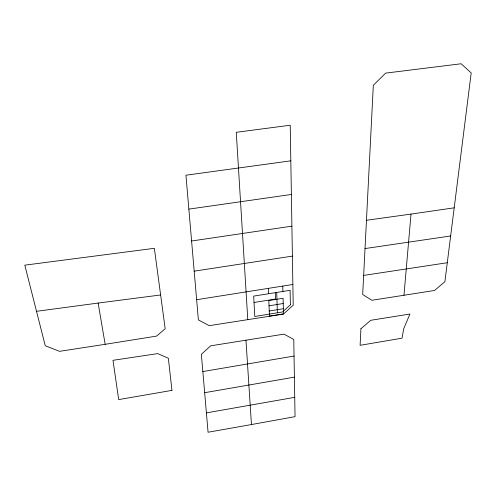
<?xml version="1.0" encoding="UTF-8"?>
<svg xmlns="http://www.w3.org/2000/svg" width="496" height="496" viewBox="0 0 496 496"><rect width="100%" height="100%" fill="white"/><g stroke="black" fill="none" stroke-linecap="round" stroke-linejoin="round"><path stroke-width="0.74" d="M363.661 275.416L373.327 85.275L385.615 73.123L461.144 63.761L471.2 72.937L444.893 281.691L434.546 290.47L371.895 300.266L362.681 294.525L363.661 275.416L447.293 262.725M403.967 295.256L411.01 214.086L454.193 207.824M251.453 424.551L295.052 416.652L293.768 339.462L284.003 334.13L210.695 345.817L201.357 354.318L208.072 432.239L251.453 424.551L245.966 340.182M206.392 412.883L294.742 397.333M204.662 392.696L294.388 377.146M202.833 371.566L294.041 356.054M269.037 305.803L283.222 303.521M269.247 310.998L283.359 308.717M254.02 302.479L275.497 299.045L275.28 292.665M105.164 344.311L156.544 336.114L165.18 328.736L154.349 248.316L24.8 265.162L45.266 345.768L59.545 351.335L105.164 344.311L98.134 303.062L36.4 311.327M196.639 299.714L292.882 284.481M247.795 319.635L236.27 132.302L290.228 125.234L293.21 305.214L283.396 314.086L209.25 325.667L198.381 319.908L185.938 175.218L290.811 160.828M194.19 271.169L292.398 256.11M450.666 235.972L365.006 248.564M191.605 241L291.896 226.151M188.864 209.12L291.363 194.469M366.451 220.286L411.01 214.086M98.134 303.062L160.363 295.002M268.33 288.362L268.547 293.737M276.718 292.442L277.376 312.809M282.763 286.08L282.906 291.456M360.933 328.724L360.102 345.315L402.027 338.173L403.657 328.885L409.944 314.024L370.766 320.286L360.933 328.724M290.377 304.804L282.447 311.984L254.789 316.479L253.667 296.106L290.098 290.309L290.377 304.804M171.957 390.377L118.687 399.602L112.983 360.313L157.722 353.611L168.349 358.236L171.957 390.377M283.495 313.856L269.452 316.144L268.826 300.557L283.086 298.27L283.495 313.856"/></g></svg>
